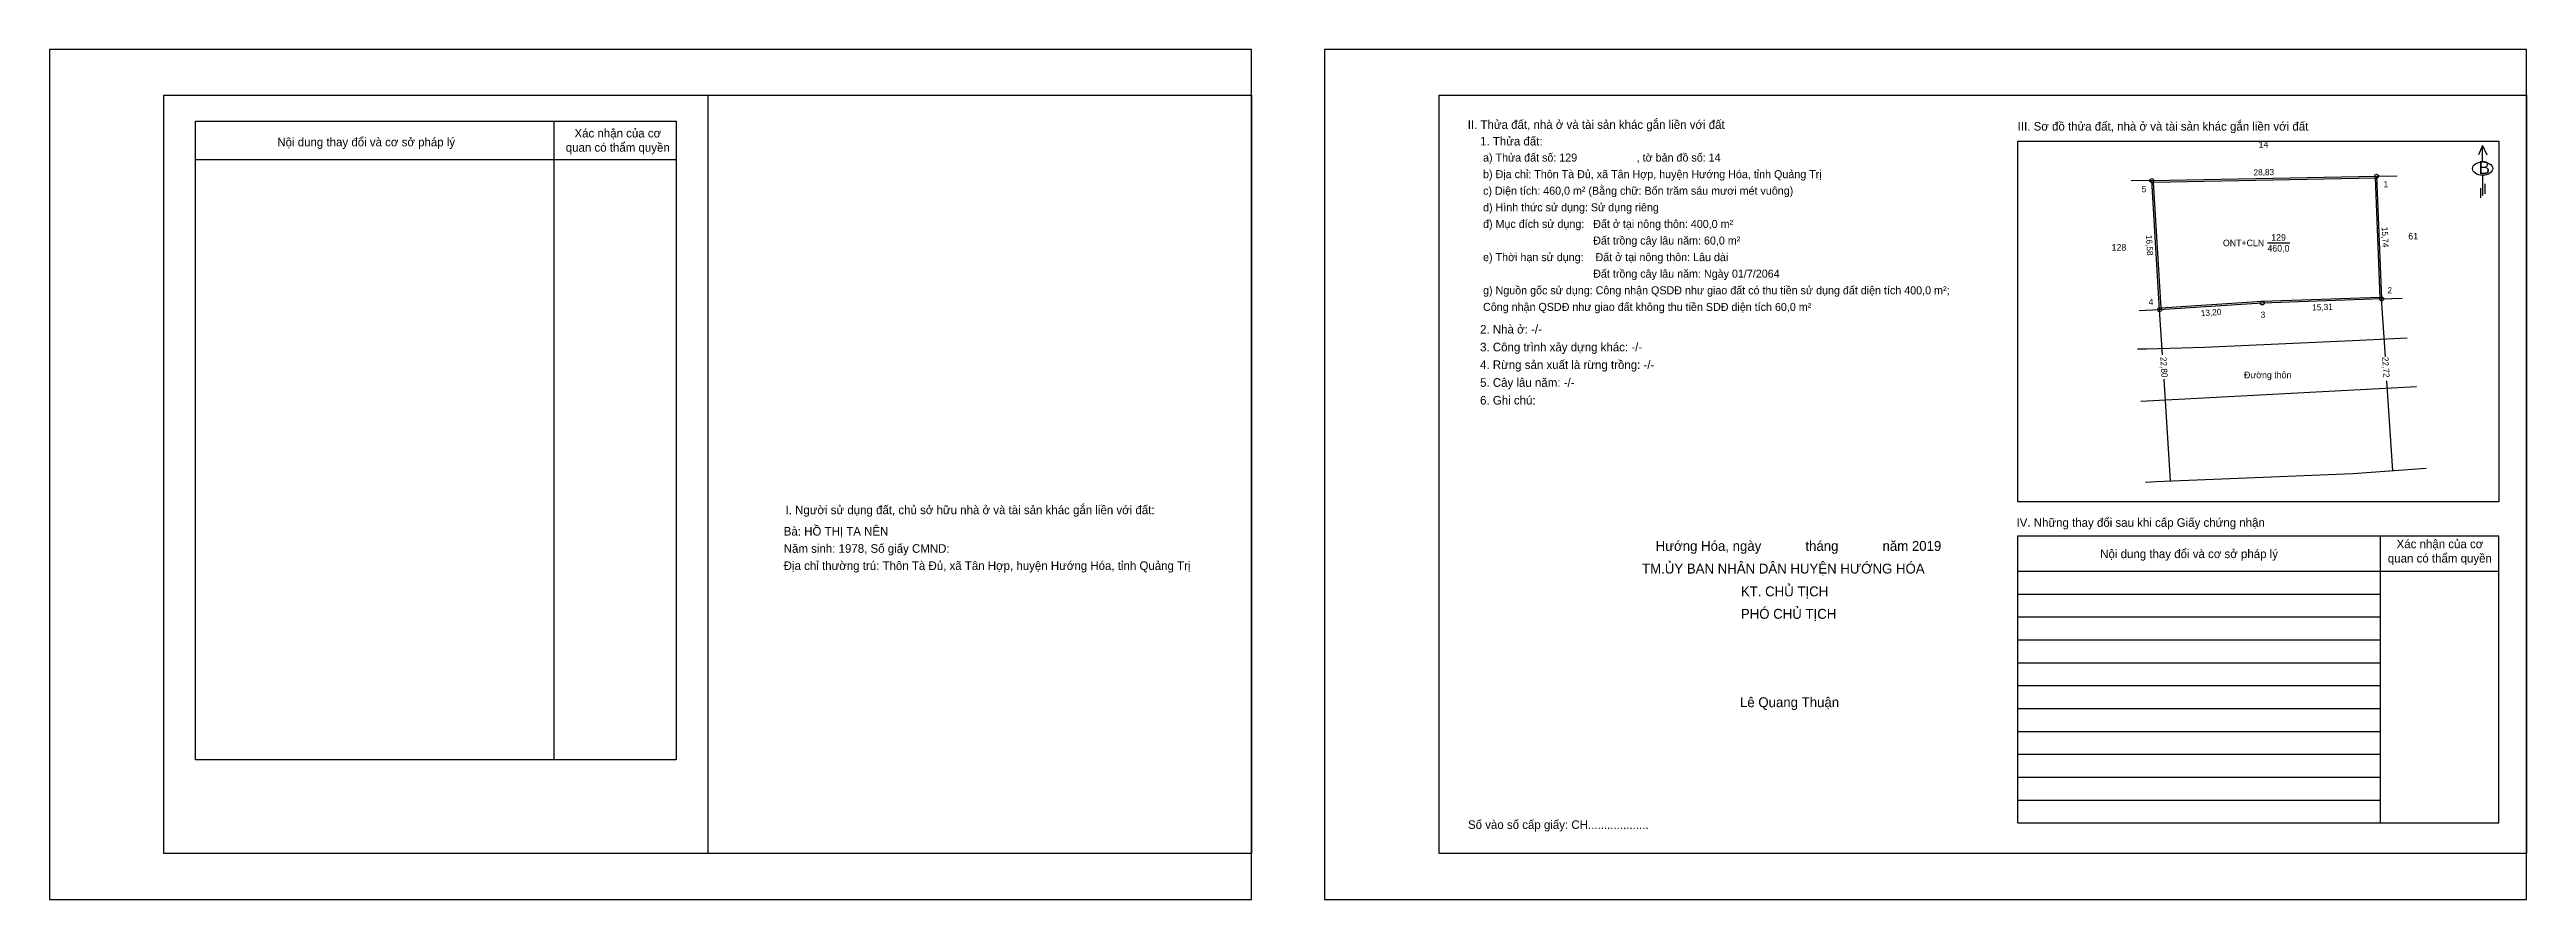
# Model space of a CAD drawing. Extents: x 553511 to 553828, y 1840372 to 1840481.
import ezdxf

# ---------------------------------------------------------------- set-up
doc = ezdxf.new("R2010")
doc.units = 0
for name, color, linetype in [('CanhThua', 7, 'Continuous'), ('ChieuDaiCanhThua', 7, 'Continuous'), ('Khung', 7, 'Continuous'), ('KhungInTrang1', 7, 'Continuous'), ('KhungInTrang2', 7, 'Continuous'), ('Level 1', 7, 'Continuous'), ('Level 2', 7, 'Continuous'), ('Level 22', 7, 'Continuous'), ('Level 23', 7, 'Continuous'), ('MocDinhThua', 7, 'Continuous'), ('NhanDiaChinhThua', 7, 'Continuous'), ('NhanTuCan', 7, 'Continuous'), ('ON', 7, 'Continuous'), ('RauThua', 7, 'Continuous'), ('SoHieuDinhThua', 7, 'Continuous'), ('Template', 7, 'Continuous'), ('ThongTin', 7, 'Continuous')]:
    doc.layers.add(name, color=color, linetype=linetype)

msp = doc.modelspace()

# ---------------------------------------------------------------- linework, layer by layer
at = {"layer": 'CanhThua'}
for p, q in [((553780.36, 1840464.51), (553809.18, 1840465.07)), ((553781.36, 1840447.96), (553780.36, 1840464.51)), ((553809.18, 1840465.07), (553809.83, 1840449.34)), ((553794.53, 1840448.81), (553781.36, 1840447.96)), ((553809.83, 1840449.34), (553794.53, 1840448.81))]:
    msp.add_line(p, q, dxfattribs=at)
at = {"layer": 'Khung'}
for p, q in [((553688.98, 1840475.44), (553828.4, 1840475.44)), ((553688.98, 1840378.22), (553688.98, 1840475.44)), ((553763.2, 1840423.31), (553763.2, 1840469.58)), ((553763.2, 1840469.58), (553824.84, 1840469.58)), ((553824.84, 1840469.58), (553824.84, 1840423.31)), ((553824.84, 1840423.31), (553763.2, 1840423.31))]:
    msp.add_line(p, q, dxfattribs=at)
msp.add_lwpolyline([(553664.92, 1840378.22), (553525.5, 1840378.22), (553525.5, 1840475.45), (553664.92, 1840475.45)], close=True, dxfattribs=at)
for points in [[(553595.21, 1840475.45), (553595.21, 1840378.22)], [(553828.4, 1840475.44), (553828.4, 1840378.22), (553688.98, 1840378.22)]]:
    msp.add_lwpolyline(points, dxfattribs=at)
at = {"layer": 'KhungInTrang1'}
msp.add_lwpolyline([(553510.83, 1840481.31), (553510.83, 1840372.35), (553664.92, 1840372.35), (553664.92, 1840481.31)], close=True, dxfattribs=at)
at = {"layer": 'KhungInTrang2'}
msp.add_lwpolyline([(553674.31, 1840481.31), (553674.31, 1840372.35), (553828.4, 1840372.35), (553828.4, 1840481.31)], close=True, dxfattribs=at)
at = {"layer": 'Level 1'}
for p, q in [((553781.73, 1840442.17), (553781.36, 1840447.96)), ((553810.31, 1840441.93), (553809.83, 1840449.34)), ((553782.78, 1840426), (553781.93, 1840439.06)), ((553811.25, 1840427.31), (553810.51, 1840438.82))]:
    msp.add_line(p, q, dxfattribs=at)
at = {"layer": 'Level 2'}
msp.add_lwpolyline([(553809.62, 1840449.53), (553794.52, 1840449.01), (553781.55, 1840448.17), (553780.57, 1840464.31), (553808.99, 1840464.87)], close=True, dxfattribs=at)
at = {"layer": 'Level 22'}
for points in [[(553778.53, 1840442.95), (553779.73, 1840442.93), (553787.12, 1840443.16), (553807.02, 1840444.07), (553813.12, 1840444.35)], [(553778.95, 1840436.22), (553814.3, 1840438.13)]]:
    msp.add_lwpolyline(points, dxfattribs=at)
at = {"layer": 'Level 23'}
for p, q in [((553779.56, 1840425.86), (553780.94, 1840425.92)), ((553780.94, 1840425.92), (553784.06, 1840426.05)), ((553784.06, 1840426.05), (553793.57, 1840426.44))]:
    msp.add_line(p, q, dxfattribs=at)
msp.add_lwpolyline([(553793.57, 1840426.44), (553806.16, 1840426.95), (553815.54, 1840427.62)], dxfattribs=at)
at = {"layer": 'MocDinhThua'}
for centre in [(553780.36, 1840464.51), (553809.18, 1840465.07), (553781.36, 1840447.96), (553794.53, 1840448.81), (553809.83, 1840449.34)]:
    msp.add_circle(centre, 0.25, dxfattribs=at)
at = {"layer": 'NhanDiaChinhThua'}
msp.add_line((553795.19, 1840456.52), (553798.08, 1840456.52), dxfattribs=at)
at = {"layer": 'ON'}
for p, q in [((553529.54, 1840472.14), (553591.17, 1840472.14)), ((553529.54, 1840390.24), (553529.54, 1840472.14)), ((553591.17, 1840472.14), (553591.17, 1840390.24)), ((553529.54, 1840467.23), (553591.17, 1840467.23)), ((553763.2, 1840418.97), (553824.84, 1840418.97)), ((553809.63, 1840418.97), (553809.63, 1840382.16)), ((553763.2, 1840414.44), (553824.84, 1840414.44)), ((553763.2, 1840411.5), (553809.63, 1840411.5)), ((553763.2, 1840408.57), (553809.63, 1840408.57)), ((553763.2, 1840405.63), (553809.63, 1840405.63)), ((553763.2, 1840402.7), (553809.63, 1840402.7)), ((553763.2, 1840399.76), (553809.63, 1840399.76)), ((553763.2, 1840396.83), (553809.63, 1840396.83)), ((553763.2, 1840393.89), (553809.63, 1840393.89)), ((553763.2, 1840390.96), (553809.63, 1840390.96)), ((553763.2, 1840388.02), (553809.63, 1840388.02)), ((553763.2, 1840385.09), (553809.63, 1840385.09))]:
    msp.add_line(p, q, dxfattribs=at)
for points in [[(553575.5, 1840472.14), (553575.5, 1840390.24)], [(553763.2, 1840382.16), (553763.2, 1840418.97)], [(553824.84, 1840382.16), (553824.84, 1840418.97)], [(553591.17, 1840390.24), (553529.54, 1840390.24)]]:
    msp.add_lwpolyline(points, dxfattribs=at)
at = {"layer": 'RauThua'}
for p, q in [((553780.36, 1840464.51), (553777.73, 1840464.46)), ((553809.18, 1840465.07), (553811.81, 1840465.12)), ((553781.36, 1840447.96), (553778.73, 1840447.8)), ((553809.83, 1840449.34), (553812.46, 1840449.43))]:
    msp.add_line(p, q, dxfattribs=at)
at = {"layer": 'Template'}
for p, q in [((553822.77, 1840468.99), (553822.24, 1840467.82)), ((553822.77, 1840466.91), (553822.77, 1840468.99)), ((553822.77, 1840468.99), (553823.31, 1840467.82)), ((553822.78, 1840465.19), (553822.78, 1840462.58)), ((553823.08, 1840464.1), (553823.08, 1840462.82)), ((553822.5, 1840463.55), (553822.5, 1840462.28)), ((553763.2, 1840382.16), (553824.84, 1840382.16))]:
    msp.add_line(p, q, dxfattribs=at)
msp.add_ellipse((553822.78, 1840466.05), major_axis=(1.3, 0), ratio=0.655849, dxfattribs=at)

# ---------------------------------------------------------------- texts
at = {"layer": 'ChieuDaiCanhThua'}
for s, rotation, p in [('28,83', 1.1132, (553793.41, 1840465.16)), ('16,58', 273.4578, (553779.6, 1840457.52)), ('15,74', 272.3662, (553809.84, 1840458.57)), ('13,20', 3.6928, (553786.67, 1840447.12)), ('15,31', 1.984, (553800.94, 1840447.85)), ('22,80', 273.4578, (553781.46, 1840441.88)), ('22,72', 273.4578, (553809.91, 1840441.88))]:
    msp.add_text(s, height=0.79, rotation=rotation, dxfattribs=at).set_placement(p)
at = {"layer": 'NhanDiaChinhThua'}
for s, p in [('129', (553795.68, 1840456.8)), ('ONT+CLN', (553789.48, 1840456.1)), ('460,0', (553795.19, 1840455.4))]:
    msp.add_text(s, height=0.843, dxfattribs=at).set_placement(p)
at = {"layer": 'NhanTuCan'}
for s, p in [('14', (553794.06, 1840468.74)), ('61', (553813.25, 1840456.96)), ('128', (553775.21, 1840455.53)), ('Đường thôn', (553792.19, 1840439.17))]:
    msp.add_text(s, height=0.843, dxfattribs=at).set_placement(p)
at = {"layer": 'ON'}
for s, height, p in [('Nội dung thay đổi và cơ sở pháp lý', 1.1007, (553540.03, 1840468.9)), ('Xác nhận của cơ ', 1.1007, (553578.13, 1840470.04)), ('quan có thẩm quyền', 1.1007, (553577.01, 1840468.21)), ('I. Người sử dụng đất, chủ sở hữu nhà ở và tài sản khác gắn liền với đất:', 1.1007, (553605.19, 1840421.74)), ('IV. Những thay đổi sau khi cấp Giấy chứng nhận', 1.1007, (553763.02, 1840420.12)), ('Nội dung thay đổi và cơ sở pháp lý', 1.1007, (553773.75, 1840416.11)), ('quan có thẩm quyền', 1.1007, (553810.63, 1840415.54)), ('Xác nhận của cơ ', 1.1007, (553811.75, 1840417.38)), ('Lê Quang Thuận', 1.2671, (553727.56, 1840397))]:
    msp.add_text(s, height=height, dxfattribs=at).set_placement(p)
at = {"layer": 'SoHieuDinhThua'}
for s, p in [('5', (553779.06, 1840463.01)), ('1', (553810.07, 1840463.65)), ('4', (553779.96, 1840448.56)), ('2', (553810.57, 1840450.05)), ('3', (553794.32, 1840446.92))]:
    msp.add_text(s, height=0.79, dxfattribs=at).set_placement(p)
at = {"layer": 'Template'}
for s, height, p in [('II. Thửa đất, nhà ở và tài sản khác gắn liền với đất', 1.1007, (553692.66, 1840471.14)), ('III. Sơ đồ thửa đất, nhà ở và tài sản khác gắn liền với đất', 1.1007, (553763.17, 1840470.92)), ('B', 1.65, (553822.25, 1840465.35)), ('Hướng Hóa, ngày            tháng            năm 2019', 1.2671, (553716.75, 1840417.04)), ('TM.ỦY BAN NHÂN DÂN HUYỆN HƯỚNG HÓA', 1.2671, (553715.01, 1840414.13)), ('KT. CHỦ TỊCH', 1.2671, (553727.68, 1840411.21)), ('PHÓ CHỦ TỊCH', 1.2671, (553727.68, 1840408.33)), ('Số vào sổ cấp giấy: CH...................', 1.1007, (553692.69, 1840381.39))]:
    msp.add_text(s, height=height, dxfattribs=at).set_placement(p)
at = {"layer": 'ThongTin'}
for s, height, p in [('1. Thửa đất: ', 1.1007, (553694.24, 1840469.01)), (' a) Thửa đất số: 129                    , tờ bản đồ số: 14', 1.0273, (553694.24, 1840466.95)), (' c) Diện tích: 460,0 m² (Bằng chữ: Bốn trăm sáu mươi mét vuông)', 1.0273, (553694.24, 1840462.7)), (' b) Địa chỉ: Thôn Tà Đủ, xã Tân Hợp, huyện Hướng Hóa, tỉnh Quảng Trị', 1.0273, (553694.24, 1840464.82)), (' d) Hình thức sử dụng: Sử dụng riêng', 1.0273, (553694.24, 1840460.57)), (' đ) Mục đích sử dụng:   Đất ở tại nông thôn: 400,0 m²', 1.0273, (553694.24, 1840458.44)), ('                                      Đất trồng cây lâu năm: 60,0 m²', 1.0273, (553694.24, 1840456.31)), (' e) Thời hạn sử dụng:    Đất ở tại nông thôn: Lâu dài', 1.0273, (553694.24, 1840454.18)), (' g) Nguồn gốc sử dụng: Công nhận QSDĐ như giao đất có thu tiền sử dụng đất diện tích 400,0 m²;', 1.0273, (553694.24, 1840449.93)), ('                                      Đất trồng cây lâu năm: Ngày 01/7/2064', 1.0273, (553694.24, 1840452.06)), (' Công nhận QSDĐ như giao đất không thu tiền SDĐ diện tích 60,0 m²', 1.0273, (553694.24, 1840447.8)), ('2. Nhà ở: -/-', 1.1007, (553694.24, 1840444.9)), ('4. Rừng sản xuất là rừng trồng: -/-', 1.1007, (553694.24, 1840440.35)), ('3. Công trình xây dựng khác: -/-', 1.1007, (553694.24, 1840442.62)), ('5. Cây lâu năm: -/-', 1.1007, (553694.24, 1840438.07)), ('6. Ghi chú:', 1.1007, (553694.24, 1840435.8)), ('Bà: HỒ THỊ TA NÊN', 1.1007, (553604.96, 1840419)), ('Năm sinh: 1978, Số giấy CMND:', 1.1007, (553604.96, 1840416.79)), ('Địa chỉ thường trú: Thôn Tà Đủ, xã Tân Hợp, huyện Hướng Hóa, tỉnh Quảng Trị', 1.1007, (553604.96, 1840414.59))]:
    msp.add_text(s, height=height, dxfattribs=at).set_placement(p)

doc.saveas('drawing.dxf')
